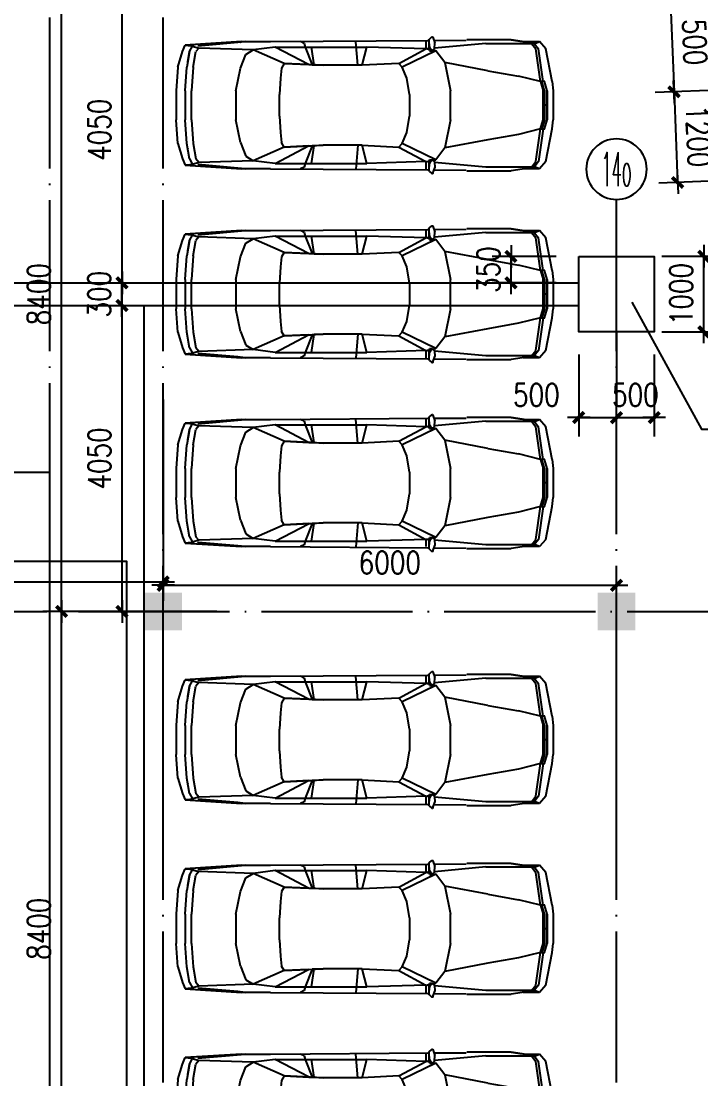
# Model space of a CAD drawing. Extents: x 634182 to 802382, y -1101880 to -864080.
# Drawn here: x 766182 to 775178, y -999052 to -985053 of the extents above; entities that cross this region are included whole.
import ezdxf
from ezdxf.enums import TextEntityAlignment as Align

# ---------------------------------------------------------------- set-up
doc = ezdxf.new("R2010")
doc.units = 0
doc.header["$LTSCALE"] = 1000
doc.header["$MEASUREMENT"] = 0
doc.linetypes.add('DOTE', pattern=[2.42, 2, -0.2, 0.02, -0.2])
doc.layers.get('0').update_dxf_attribs({"linetype": 'CONTINUOUS'})
doc.layers.get('DEFPOINTS').update_dxf_attribs({"linetype": 'CONTINUOUS'})
for name, color, linetype in [('AXIS', 3, 'CONTINUOUS'), ('AXIS_TEXT', 7, 'CONTINUOUS'), ('COLUMN', 7, 'CONTINUOUS'), ('DOTE', 1, 'DOTE'), ('LU', 4, 'CONTINUOUS'), ('WINDOW', 2, 'CONTINUOUS'), ('防火分區线', 2, 'CONTINUOUS')]:
    doc.layers.add(name, color=color, linetype=linetype)
doc.styles.add('COMPLEX', font='COMPLEX')
doc.styles.add('DIM_FONT', font='simplex.shx', dxfattribs={"width": 0.8})
doc.dimstyles.new('AXIS', dxfattribs={"dimtxt": 300, "dimasz": 1, "dimexe": 250, "dimexo": 300, "dimgap": 150, "dimtad": 1, "dimdec": 0, "dimzin": 0, "dimdsep": 46, "dimtxsty": 'DIM_FONT', "dimblk": '_DIMX', "dimblk1": '_DIMX', "dimblk2": '_DIMX', "dimcen": 2.5, "dimse1": 1, "dimse2": 1, "dimclrt": 7, "dimadec": 0, "dimazin": 0, "dimtfac": 1, "dimtdec": 0, "dimtix": 1, "dimtmove": 2, "dimatfit": 3, "dimldrblk": '_DIMX', "dimfxl": 0, "dimtolj": 1, "dimtzin": 0, "dimarcsym": 0})
doc.dimstyles.new('DIMA', dxfattribs={"dimtxt": 300, "dimasz": 1, "dimexe": 250, "dimexo": 300, "dimgap": 150, "dimtad": 1, "dimdec": 0, "dimzin": 0, "dimdsep": 46, "dimtxsty": 'DIM_FONT', "dimblk": '_DIMX', "dimblk1": '_DIMX', "dimblk2": '_DIMX', "dimcen": 2.5, "dimse1": 1, "dimclrt": 7, "dimadec": 0, "dimazin": 0, "dimtfac": 1, "dimtdec": 0, "dimtix": 1, "dimtmove": 2, "dimatfit": 3, "dimldrblk": '_DIMX', "dimfxl": 0, "dimtolj": 1, "dimtzin": 0, "dimarcsym": 0})
doc.dimstyles.new('DIMB', dxfattribs={"dimtxt": 300, "dimasz": 1, "dimexe": 250, "dimexo": 300, "dimgap": 150, "dimtad": 1, "dimdec": 0, "dimzin": 0, "dimdsep": 46, "dimtxsty": 'DIM_FONT', "dimblk": '_DIMX', "dimblk1": '_DIMX', "dimblk2": '_DIMX', "dimcen": 2.5, "dimse2": 1, "dimclrt": 7, "dimadec": 0, "dimazin": 0, "dimtfac": 1, "dimtdec": 0, "dimtix": 1, "dimtmove": 2, "dimatfit": 3, "dimldrblk": '_DIMX', "dimfxl": 0, "dimtolj": 1, "dimtzin": 0, "dimarcsym": 0})
doc.dimstyles.new('DIMN', dxfattribs={"dimtxt": 300, "dimasz": 1, "dimexe": 250, "dimexo": 300, "dimgap": 150, "dimtad": 1, "dimdec": 0, "dimzin": 0, "dimdsep": 46, "dimtxsty": 'DIM_FONT', "dimblk": '_DIMX', "dimblk1": '_DIMX', "dimblk2": '_DIMX', "dimcen": 2.5, "dimclrt": 7, "dimadec": 0, "dimazin": 0, "dimtfac": 1, "dimtdec": 0, "dimtix": 1, "dimtmove": 2, "dimatfit": 3, "dimldrblk": '_DIMX', "dimfxl": 0, "dimtolj": 1, "dimtzin": 0, "dimarcsym": 0})
doc.dimstyles.new('NORMAL', dxfattribs={"dimtxt": 300, "dimasz": 1, "dimexe": 250, "dimexo": 300, "dimgap": 150, "dimtad": 1, "dimdec": 0, "dimzin": 0, "dimdsep": 46, "dimtxsty": 'DIM_FONT', "dimblk": '_DIMX', "dimblk1": '_DIMX', "dimblk2": '_DIMX', "dimcen": 2.5, "dimclrt": 7, "dimadec": 0, "dimazin": 0, "dimtfac": 1, "dimtdec": 0, "dimtix": 1, "dimtmove": 2, "dimatfit": 3, "dimldrblk": '_DIMX', "dimfxl": 0, "dimtolj": 1, "dimtzin": 0, "dimarcsym": 0})

# ---------------------------------------------------------------- blocks, each defined once
blk = doc.blocks.new('_FZH')
blk.add_solid([(-0.5, -0.5), (0.5, -0.5), (-0.5, 0.5), (0.5, 0.5)])
blk = doc.blocks.new('M_F27')
for p, q in [((-1208, 874), (980, 889)), ((980, 902), (995, 790)), ((980, 790), (980, 898)), ((984, 905), (1020, 939)), ((1036, 935), (1062, 857)), ((1051, 889), (1497, 893)), ((1506, 899), (2121, 899)), ((2272, 876), (2121, 899)), ((-2489, 522), (-2426, 736)), ((-2426, 736), (-2389, 824)), ((-2389, 824), (-1610, 874)), ((-2389, 824), (-1560, 874)), ((-2264, 812), (-2389, 824)), ((-2326, 736), (-2364, 522)), ((-2326, 736), (-2351, 596)), ((-2326, 736), (-2288, 811)), ((-2200, 786), (-2288, 811)), ((-2276, 522), (-2238, 736)), ((-2200, 786), (-2238, 736)), ((-1560, 874), (-2212, 815)), ((-2208, 815), (-2211, 814)), ((-1660, 862), (-2208, 815)), ((-1446, 761), (-2200, 786)), ((-1560, 874), (-1660, 862)), ((-1617, 869), (-1620, 866)), ((-1208, 874), (-1610, 874)), ((-1547, 698), (-1446, 761)), ((-1145, 799), (-1446, 761)), ((-1019, 572), (-1446, 761)), ((-1145, 799), (-682, 557)), ((-1145, 799), (124, 799)), ((-743, 849), (-793, 874)), ((-730, 799), (-743, 849)), ((-630, 555), (-730, 799)), ((-642, 799), (-605, 554)), ((-2, 547), (-27, 877)), ((124, 799), (61, 547)), ((941, 773), (124, 799)), ((564, 572), (941, 773)), ((1079, 748), (614, 522)), ((941, 773), (941, 874)), ((983, 777), (941, 773)), ((941, 773), (987, 765)), ((995, 790), (980, 790)), ((980, 790), (992, 746)), ((992, 746), (1021, 747)), ((995, 790), (1022, 746)), ((1022, 748), (995, 790)), ((1021, 747), (1022, 748)), ((1053, 768), (1022, 746)), ((1036, 756), (1079, 748)), ((1057, 776), (1062, 857)), ((1770, 849), (1058, 784)), ((1204, 585), (1079, 748)), ((2461, 849), (1770, 849)), ((2272, 876), (2272, 874)), ((2437, 851), (2272, 876)), ((2511, 874), (2287, 874)), ((2398, 849), (2461, 773)), ((2437, 850), (2433, 851)), ((2498, 773), (2436, 849)), ((2511, 874), (2450, 850)), ((2461, 773), (2523, 321)), ((2561, 321), (2498, 773)), ((2599, 773), (2511, 874)), ((2599, 773), (2687, 321)), ((-2351, 594), (-2351, 596)), ((-1622, 510), (-1547, 698)), ((1795, 472), (1204, 585)), ((1280, 196), (1204, 585)), ((-2489, 522), (-2514, 196)), ((-2364, 522), (-2389, 196)), ((-2301, 196), (-2276, 522)), ((-1622, 510), (-1685, 196)), ((-1070, 371), (-1057, 510)), ((-1019, 572), (-1057, 510)), ((-680, 556), (-1019, 572)), ((-1019, 572), (-479, 547)), ((-680, 556), (-630, 555)), ((-605, 554), (-630, 555)), ((-479, 547), (-605, 554)), ((61, 547), (-479, 547)), ((61, 547), (564, 572)), ((564, 572), (614, 522)), ((614, 522), (677, 371)), ((2222, 397), (1795, 472)), ((-1082, 145), (-1070, 371)), ((677, 371), (714, 145)), ((2523, 321), (2222, 397)), ((2523, 321), (2586, 321)), ((2523, 321), (2561, 196)), ((2580, 196), (2542, 321)), ((2611, 196), (2574, 321)), ((2580, 321), (2618, 196)), ((2687, 321), (2699, 196)), ((-2514, -206), (-2514, 196)), ((-2389, -206), (-2389, 196)), ((-2301, 196), (-2301, -206)), ((-1685, -206), (-1685, 196)), ((1280, 196), (1280, -206)), ((2561, 196), (2561, -206)), ((2580, 196), (2580, -206)), ((2611, 196), (2611, -206)), ((2618, -206), (2618, 196)), ((2699, -206), (2699, 196)), ((-1082, 145), (-1082, -156)), ((714, -156), (714, 145)), ((2618, -6), (2561, -6)), ((-2489, -533), (-2514, -206)), ((-2389, -206), (-2364, -533)), ((-2276, -533), (-2301, -206)), ((-1685, -206), (-1622, -520)), ((-1070, -382), (-1082, -156)), ((714, -156), (677, -382)), ((1204, -596), (1280, -206)), ((2523, -332), (2561, -206)), ((2580, -206), (2542, -332)), ((2574, -332), (2611, -206)), ((2618, -206), (2580, -332)), ((2687, -332), (2699, -206)), ((-1057, -520), (-1070, -382)), ((677, -382), (614, -533)), ((1795, -483), (2222, -407)), ((2523, -332), (2222, -407)), ((2523, -332), (2461, -784)), ((2561, -332), (2498, -784)), ((2586, -332), (2523, -332)), ((2687, -332), (2599, -784)), ((-2489, -533), (-2426, -747)), ((-2326, -747), (-2364, -533)), ((-2276, -533), (-2238, -747)), ((-1622, -520), (-1547, -709)), ((-1019, -583), (-1446, -772)), ((-682, -568), (-1145, -809)), ((-1019, -583), (-1057, -520)), ((-479, -558), (-1019, -583)), ((-1019, -583), (-680, -567)), ((-730, -809), (-630, -566)), ((-680, -567), (-682, -568)), ((-680, -567), (-630, -566)), ((-605, -565), (-642, -809)), ((-630, -566), (-605, -565)), ((-605, -565), (-479, -558)), ((61, -558), (-479, -558)), ((-2, -558), (-27, -884)), ((61, -558), (124, -809)), ((564, -583), (61, -558)), ((614, -533), (564, -583)), ((564, -583), (941, -784)), ((1079, -759), (614, -533)), ((1795, -483), (1204, -596)), ((-2351, -607), (-2351, -605)), ((-2351, -607), (-2326, -747)), ((-1547, -709), (-1446, -772)), ((1204, -596), (1079, -759)), ((-2426, -747), (-2389, -835)), ((-2389, -835), (-2264, -823)), ((-1560, -885), (-2389, -835)), ((-1610, -885), (-2389, -835)), ((-2326, -747), (-2288, -822)), ((-2288, -822), (-2200, -797)), ((-2200, -797), (-2238, -747)), ((-2212, -826), (-1560, -885)), ((-2208, -826), (-2211, -825)), ((-1660, -872), (-2208, -826)), ((-1446, -772), (-2200, -797)), ((-1560, -885), (-1660, -872)), ((-1145, -809), (-1446, -772)), ((-1145, -809), (124, -809)), ((-743, -860), (-793, -885)), ((-743, -860), (-730, -809)), ((941, -784), (124, -809)), ((987, -776), (941, -784)), ((983, -788), (941, -784)), ((941, -885), (941, -784)), ((992, -757), (980, -800)), ((995, -800), (980, -800)), ((995, -800), (980, -913)), ((980, -909), (980, -800)), ((992, -757), (1021, -758)), ((995, -800), (1022, -757)), ((1022, -758), (995, -800)), ((1021, -758), (1022, -758)), ((1022, -757), (1053, -779)), ((1036, -767), (1079, -759)), ((1036, -946), (1062, -867)), ((1057, -787), (1062, -867)), ((1770, -860), (1058, -795)), ((1770, -860), (2461, -860)), ((2437, -861), (2272, -887)), ((2398, -860), (2461, -784)), ((2436, -860), (2498, -784)), ((2437, -861), (2436, -860)), ((2450, -861), (2511, -885)), ((2599, -784), (2511, -885)), ((-1621, -877), (-1617, -880)), ((-1610, -885), (-1208, -885)), ((-1208, -885), (980, -900)), ((984, -916), (1020, -950)), ((1051, -901), (1497, -904)), ((2121, -910), (1506, -910)), ((2121, -910), (2272, -887)), ((2270, -887), (2121, -910)), ((2272, -885), (2272, -887)), ((2285, -885), (2511, -885))]:
    blk.add_line(p, q)
for centre, start, end in [((990, 898), 132.965, 179.7454), ((1027, 932), 18.1573, 132.965), ((1047, 776), 305.1542, 356.8636), ((1047, -787), 3.1798, 54.8458), ((990, -909), 180.2546, 227.035), ((1027, -942), 227.035, 341.8427)]:
    blk.add_arc(centre, 10, start, end)
at = {"width": 0.8, "flags": 9}
for tag in ['XSIZE', 'YSIZE']:
    blk.add_attdef(tag, (0, 0), '', height=0.5, dxfattribs=at)
blk = doc.blocks.new('_DIMX')
blk.add_line((-150, 0), (150, 0))
at = {"const_width": 50}
blk.add_lwpolyline([(-70, -70), (70, 70)], dxfattribs=at)
blk = doc.blocks.new('*D1439')
at = {"color": 0, "linetype": 'ByBlock'}
for p, q in [((760262, -990062), (760262, -992725)), ((768062, -990062), (768062, -992725)), ((760263, -992475), (768061, -992475))]:
    blk.add_line(p, q, dxfattribs=at)
at = {"layer": 'DEFPOINTS', "color": 0, "linetype": 'ByBlock'}
for p in [(760262, -989762), (768062, -989762), (768062, -992475)]:
    blk.add_point(p, dxfattribs=at)
at = {"color": 0, "linetype": 'ByBlock', "rotation": 180}
blk.add_blockref('_DIMX', (760262, -992475), dxfattribs=at)
at = {"color": 0, "linetype": 'ByBlock'}
blk.add_blockref('_DIMX', (768062, -992475), dxfattribs=at)
at = {"color": 7, "linetype": 'ByBlock', "insert": (764162, -992175), "char_height": 300, "attachment_point": 5, "style": 'DIM_FONT'}
blk.add_mtext('\\A1;7800', dxfattribs=at)
blk = doc.blocks.new('*D1481')
at = {"color": 0, "linetype": 'ByBlock'}
for p, q in [((774662, -988165), (775468, -988165)), ((775218, -988164), (775218, -988163)), ((775218, -989165), (775218, -988165)), ((774662, -989165), (775468, -989165)), ((775218, -989166), (775218, -989167))]:
    blk.add_line(p, q, dxfattribs=at)
at = {"layer": 'DEFPOINTS', "color": 0, "linetype": 'ByBlock'}
for p in [(774362, -988165), (775218, -988165), (774362, -989165)]:
    blk.add_point(p, dxfattribs=at)
at = {"color": 0, "linetype": 'ByBlock'}
for p, rotation in [((775218, -988165), 270), ((775218, -989165), 90)]:
    blk.add_blockref('_DIMX', p, dxfattribs=dict(at, rotation=rotation))
at = {"color": 7, "linetype": 'ByBlock', "insert": (774918, -988665), "char_height": 300, "attachment_point": 5, "rotation": 90, "style": 'DIM_FONT'}
blk.add_mtext('\\A1;1000', dxfattribs=at)
blk = doc.blocks.new('_AXISO')
blk.add_circle((0, 0), 0.5)
at = {"layer": 'AXIS_TEXT', "style": 'COMPLEX', "width": 1.041667}
blk.add_attdef('A', text='', height=0.56, dxfattribs=at).set_placement((-0.25, -0.28), (0.25, -0.28), align=Align.FIT)
blk = doc.blocks.new('*D1537')
at = {"color": 0, "linetype": 'ByBlock'}
for p, q in [((767517, -988515), (767517, -988514)), ((767517, -988816), (767517, -988516)), ((767517, -988817), (767517, -988818))]:
    blk.add_line(p, q, dxfattribs=at)
at = {"layer": 'DEFPOINTS', "color": 0, "linetype": 'ByBlock'}
for p in [(767517, -988516), (769070, -988516), (769070, -988816)]:
    blk.add_point(p, dxfattribs=at)
at = {"color": 0, "linetype": 'ByBlock'}
for p, rotation in [((767517, -988516), 270), ((767517, -988816), 90)]:
    blk.add_blockref('_DIMX', p, dxfattribs=dict(at, rotation=rotation))
at = {"color": 7, "linetype": 'ByBlock', "insert": (767217, -988666), "char_height": 300, "attachment_point": 5, "rotation": 90, "style": 'DIM_FONT'}
blk.add_mtext('\\A1;300', dxfattribs=at)
blk = doc.blocks.new('*D1539')
at = {"color": 0, "linetype": 'ByBlock'}
for p, q in [((773262, -988166), (772416, -988166)), ((772666, -988165), (772666, -988164)), ((772666, -988516), (772666, -988166)), ((773262, -988516), (772416, -988516)), ((772666, -988517), (772666, -988518))]:
    blk.add_line(p, q, dxfattribs=at)
at = {"layer": 'DEFPOINTS', "color": 0, "linetype": 'ByBlock'}
for p in [(772666, -988166), (773562, -988166), (773562, -988516)]:
    blk.add_point(p, dxfattribs=at)
at = {"color": 0, "linetype": 'ByBlock'}
for p, rotation in [((772666, -988166), 270), ((772666, -988516), 90)]:
    blk.add_blockref('_DIMX', p, dxfattribs=dict(at, rotation=rotation))
at = {"color": 7, "linetype": 'ByBlock', "insert": (772366, -988341), "char_height": 300, "attachment_point": 5, "rotation": 90, "style": 'DIM_FONT'}
blk.add_mtext('\\A1;350', dxfattribs=at)
blk = doc.blocks.new('*D1540')
at = {"color": 0, "linetype": 'ByBlock'}
for p, q in [((774562, -989466), (774562, -990550)), ((774061, -990300), (774060, -990300)), ((774062, -990300), (774562, -990300)), ((774563, -990300), (774564, -990300))]:
    blk.add_line(p, q, dxfattribs=at)
at = {"layer": 'DEFPOINTS', "color": 0, "linetype": 'ByBlock'}
for p in [(774062, -989166), (774562, -989166), (774562, -990300)]:
    blk.add_point(p, dxfattribs=at)
at = {"color": 0, "linetype": 'ByBlock'}
blk.add_blockref('_DIMX', (774062, -990300), dxfattribs=at)
at = {"color": 0, "linetype": 'ByBlock', "rotation": 180}
blk.add_blockref('_DIMX', (774562, -990300), dxfattribs=at)
at = {"color": 7, "linetype": 'ByBlock', "insert": (774312, -990000), "char_height": 300, "attachment_point": 5, "style": 'DIM_FONT'}
blk.add_mtext('\\A1;500', dxfattribs=at)

msp = doc.modelspace()

# ---------------------------------------------------------------- linework, layer by layer
for p, q in [((743562.048, -988516.093), (773562.048, -988516.093)), ((743562.048, -988816.093), (773562.048, -988816.093)), ((774062.048, -989162.102), (774062.048, -990152.893))]:
    msp.add_line(p, q)
msp.add_lwpolyline([(773562.048, -988166.093), (774562.048, -988166.093), (774562.048, -989166.093), (773562.048, -989166.093)], close=True)
msp.add_lwpolyline([(774264.329, -988773.082), (775187.921, -990453.237), (780824.195, -990453.237)])
at = {"layer": 'DOTE'}
for p, q in [((766562.048, -1028142.427), (766562.048, -902577.649)), ((768062.048, -1028142.427), (768062.048, -902577.649)), ((774062.048, -1028142.427), (774062.048, -987411.605)), ((684662.048, -992866.093), (776935.647, -992866.093))]:
    msp.add_line(p, q, dxfattribs=at)
at = {"layer": 'LU'}
msp.add_line((767812.048, -1017502.68), (767812.048, -988816.093), dxfattribs=at)
at = {"layer": '防火分區线'}
for points in [[(766562.048, -1027636.51), (766562.048, -991026.093), (746422.048, -991026.093), (746422.048, -992526.093), (743562.048, -992526.093), (743562.048, -975816.093), (740062.048, -975816.093), (740062.048, -974366.093), (739098.539, -974366.093), (737662.048, -972929.601), (737662.048, -971966.093), (735212.048, -971966.093), (735212.048, -955216.093), (735212.048, -955216.093)], [(767579.823, -1028813.948), (767579.823, -992203.531), (747439.823, -992203.531), (747439.823, -993703.531), (744579.823, -993703.531), (744579.823, -976993.531), (741079.823, -976993.531), (741079.823, -975543.531), (740116.315, -975543.531), (738679.823, -974107.039), (738679.823, -973143.531), (736229.823, -973143.531), (736229.823, -956393.531)]]:
    msp.add_lwpolyline(points, dxfattribs=at)

# ---------------------------------------------------------------- block references
at = {"layer": 'AXIS'}
ref = msp.add_blockref('_AXISO', (774062.048, -987011.605), dxfattribs=dict(at, xscale=-800, yscale=800, zscale=800))
ref.add_attrib('A', '14o', dxfattribs={"layer": 'AXIS_TEXT', "height": 448, "rotation": 360, "style": 'COMPLEX', "width": 0.375}).set_placement((773862.048, -987235.605), (774262.048, -987235.605), align=Align.FIT)
at = {"layer": 'COLUMN', "xscale": 500, "yscale": 500, "zscale": 500}
for p in [(768062.048, -992866.093), (774062.048, -992866.093)]:
    msp.add_blockref('_FZH', p, dxfattribs=at)
at = {"layer": 'LU', "xscale": -0.95745, "yscale": 0.95745, "zscale": 0.95745, "rotation": 180}
for p in [(770639.068, -986171.307), (770639.068, -988671.307), (770639.068, -991171.307), (770639.068, -994571.307), (770639.068, -997071.307), (770639.068, -999571.307)]:
    msp.add_blockref('M_F27', p, dxfattribs=at)

# ---------------------------------------------------------------- dimensions: what is measured, and where the dimension line sits
for base, p1, p2, angle, dimstyle, picture, middle in [((772666.04, -988166.093), (773562.048, -988516.093), (773562.048, -988166.093), 90, 'NORMAL', '*D1539', (772366.04, -988341.093)), ((775217.77, -988165.093), (774362.219, -989165.093), (774362.219, -988165.093), 270, 'DIMN', '*D1481', (774917.77, -988665.093)), ((774562.048, -990299.838), (774062.048, -989166.093), (774562.048, -989166.093), 0, 'DIMA', '*D1540', (774312.048, -989999.838))]:
    dim = msp.add_linear_dim(base=base, p1=p1, p2=p2, angle=angle, dimstyle=dimstyle)
    dim.commit()
    dim.dimension.update_dxf_attribs({"geometry": picture, "text_midpoint": middle})
msp.add_linear_dim(base=(774062.048, -990299.838), p1=(773562.048, -989166.093), p2=(774062.048, -989166.093), angle=0, location=(773001.476, -989999.838), dimstyle='DIMB').render()
at = {"layer": 'AXIS'}
for base, p1, p2 in [((774823.052, -985987.978), (775977.124, -984440.347), (776237.163, -985931.181)), ((774871.21, -987187.006), (776237.163, -985931.181), (776085.482, -987138.235))]:
    msp.add_linear_dim(base=base, p1=p1, p2=p2, angle=272.3, dimstyle='DIMN', dxfattribs=at).render()
at = {"layer": 'LU'}
for base, p1, p2, dimstyle in [((766717.402, -984466.093), (768270.173, -992866.093), (768270.173, -984466.093), 'DIMN'), ((767517.402, -984466.093), (769070.173, -988516.093), (769070.173, -984466.093), 'DIMA'), ((767517.402, -988816.093), (769070.173, -992866.093), (769070.173, -988816.093), 'DIMB'), ((766717.402, -992866.093), (768270.173, -1001266.093), (768270.173, -992866.093), 'DIMN')]:
    msp.add_linear_dim(base=base, p1=p1, p2=p2, angle=90, dimstyle=dimstyle, dxfattribs=at).render()
dim = msp.add_linear_dim(base=(767517.402, -988516.093), p1=(769070.173, -988816.093), p2=(769070.173, -988516.093), angle=90, dimstyle='AXIS', dxfattribs=at)
dim.commit()
dim.dimension.update_dxf_attribs({"geometry": '*D1537', "text_midpoint": (767217.402, -988666.093)})
at = {"layer": 'WINDOW'}
dim = msp.add_linear_dim(base=(768062.048, -992475.281), p1=(760262.048, -989762.081), p2=(768062.048, -989762.081), angle=180, dimstyle='DIMN', dxfattribs=at)
dim.commit()
dim.dimension.update_dxf_attribs({"geometry": '*D1439', "text_midpoint": (764162.048, -992175.281)})
msp.add_linear_dim(base=(774062.048, -992519.309), p1=(768062.048, -995232.509), p2=(774062.048, -995232.509), angle=0, dimstyle='DIMN', dxfattribs=at).render()

doc.saveas('drawing.dxf')
